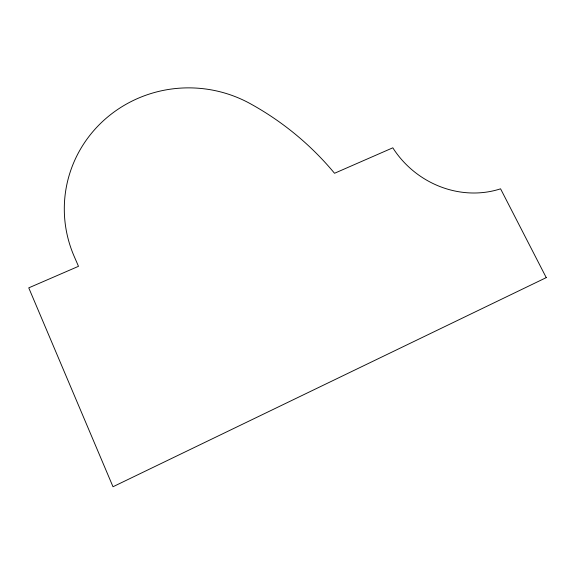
<?xml version="1.0" encoding="UTF-8"?>
<svg xmlns="http://www.w3.org/2000/svg" width="575" height="575" viewBox="0 0 575 575"><rect width="100%" height="100%" fill="white"/><g stroke="black" fill="none" stroke-linecap="round" stroke-linejoin="round"><path stroke-width="0.86" d="M546.25 277.617L113.002 486.745L28.75 287.859L78.495 266.318L74.326 256.709A124.897 121.569 4.6 0 1 106.519 117.968A124.897 121.569 4.6 0 1 252.03 104.657A312.491 302.227 -43.3 0 1 334.535 173.276L392.811 147.811A91.015 83.763 38 0 0 500.573 188.816L546.25 277.617"/></g></svg>
